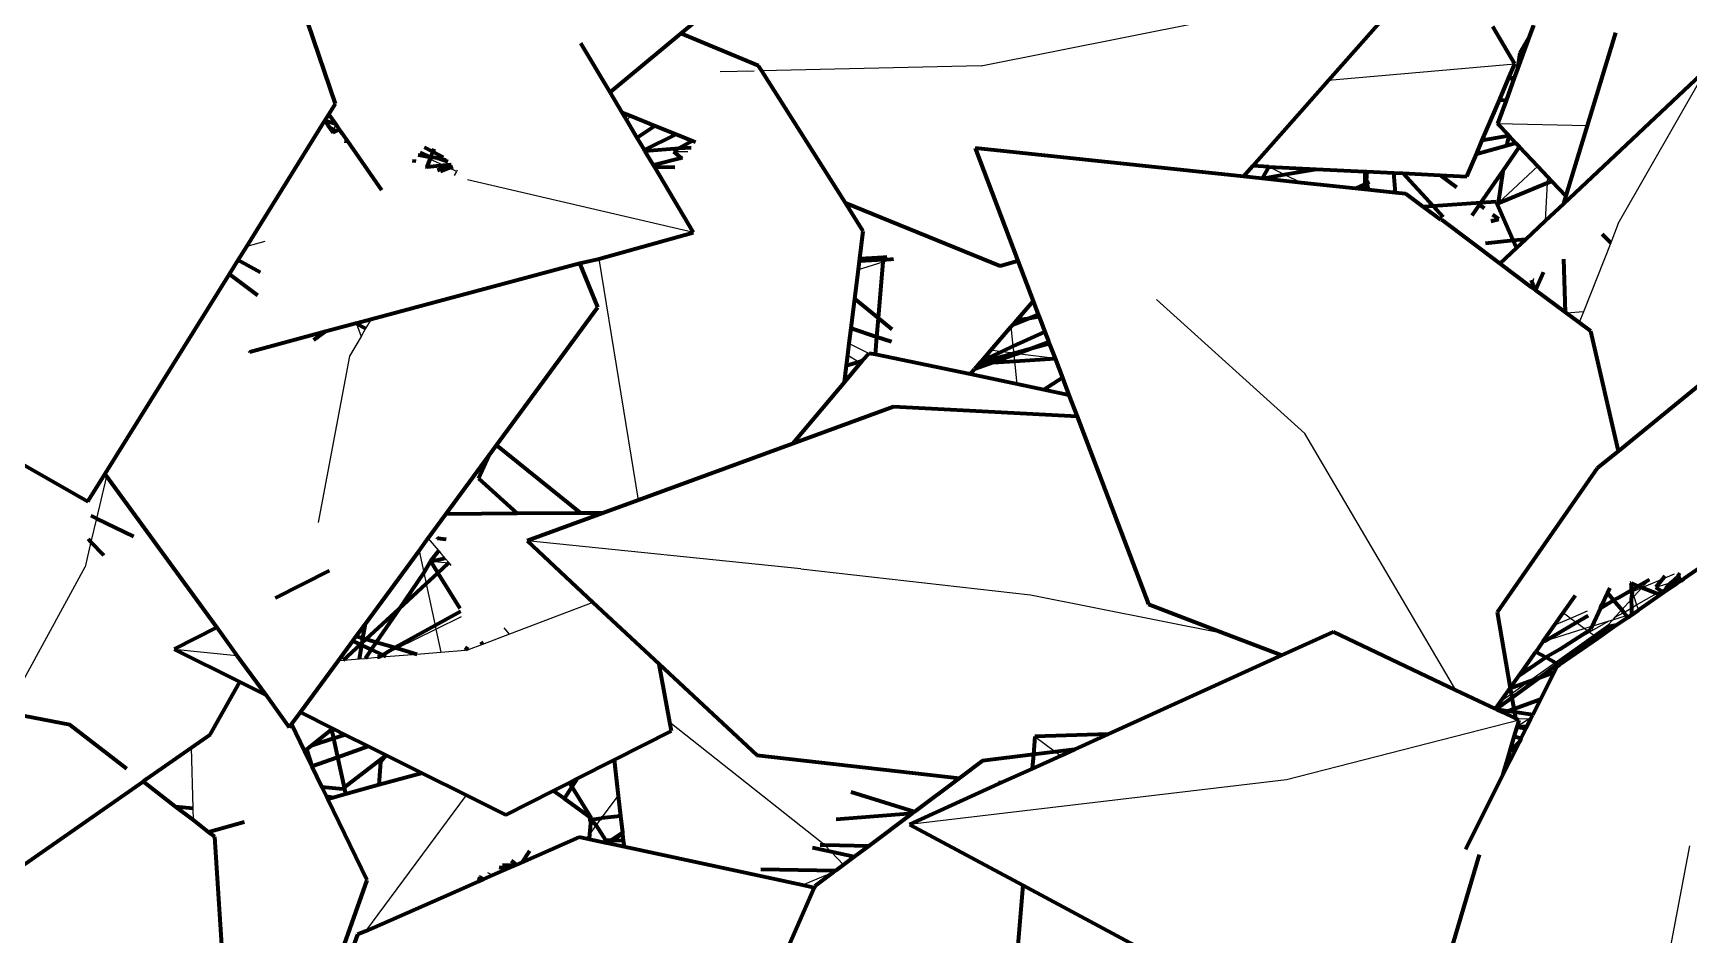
# Model space of a CAD drawing. Header units: millimetres. Extents: x 4307 to 31003, y 2809 to 20009.
# Drawn here: x 7427.5 to 7491.4, y 8175.8 to 8210.6 of the extents above; entities that cross this region are included whole.
import ezdxf

# ---------------------------------------------------------------- set-up
doc = ezdxf.new("R2010")
doc.units = ezdxf.units.MM
doc.layers.add('ProfileEdges', color=7, linetype='Continuous')

msp = doc.modelspace()

# ---------------------------------------------------------------- linework, layer by layer
for p, q in [((7464.069, 8209.357), (7472.532, 8211.05)), ((7464.069, 8209.357), (7455.601, 8209.161)), ((7477.482, 8208.807), (7484.667, 8209.435)), ((7488.666, 8203.27), (7492.064, 8209.232)), ((7455.304, 8209.155), (7453.994, 8209.124)), ((7450.39, 8207.26), (7450.546, 8207.427)), ((7438.854, 8207.064), (7438.684, 8207.16)), ((7439.091, 8206.929), (7438.854, 8207.064)), ((7439.091, 8206.929), (7439.052, 8206.786)), ((7439.141, 8207.116), (7439.091, 8206.929)), ((7439.204, 8206.864), (7439.091, 8206.929)), ((7439.389, 8206.76), (7439.204, 8206.864)), ((7487.46, 8207.038), (7484.002, 8207.125)), ((7452.186, 8206.051), (7452.744, 8206.053)), ((7442.496, 8205.895), (7442.365, 8205.956)), ((7442.787, 8205.76), (7442.496, 8205.895)), ((7443.295, 8205.523), (7442.787, 8205.76)), ((7443.416, 8205.467), (7443.295, 8205.523)), ((7443.523, 8205.417), (7443.416, 8205.467)), ((7443.816, 8205.281), (7443.523, 8205.417)), ((7475.769, 8205.161), (7475.17, 8205.464)), ((7485.561, 8205.482), (7484.027, 8204.061)), ((7443.816, 8205.281), (7443.723, 8205.122)), ((7443.842, 8205.327), (7443.816, 8205.281)), ((7452.97, 8202.927), (7444.24, 8204.959)), ((7476.42, 8204.846), (7475.769, 8205.161)), ((7485.925, 8204.839), (7485.846, 8203.377)), ((7485.938, 8205.085), (7485.925, 8204.839)), ((7483.775, 8203.435), (7484.05, 8203.438)), ((7488.666, 8203.27), (7488.371, 8202.522)), ((7436.415, 8202.575), (7435.717, 8202.39)), ((7488.371, 8202.522), (7487.321, 8199.86)), ((7449.324, 8201.909), (7449.307, 8201.942)), ((7450.842, 8192.588), (7449.324, 8201.909)), ((7459.334, 8201.495), (7460.29, 8201.795)), ((7460.29, 8201.795), (7460.579, 8201.886)), ((7460.579, 8201.886), (7460.687, 8201.92)), ((7485.347, 8200.969), (7485.305, 8200.818)), ((7485.395, 8201.143), (7485.347, 8200.969)), ((7470.838, 8200.342), (7476.559, 8195.166)), ((7487.321, 8199.86), (7486.661, 8199.811)), ((7487.321, 8199.86), (7487.157, 8199.443)), ((7439.948, 8199.424), (7439.956, 8199.4)), ((7439.956, 8199.4), (7440.133, 8198.913)), ((7440.306, 8199.213), (7440.133, 8198.913)), ((7440.517, 8199.578), (7440.306, 8199.213)), ((7465.311, 8198.533), (7465.233, 8199.293)), ((7440.133, 8198.913), (7439.691, 8198.149)), ((7458.975, 8198.636), (7459.744, 8198.255)), ((7464.854, 8198.322), (7464.441, 8198.376)), ((7465.34, 8198.259), (7464.854, 8198.322)), ((7465.34, 8198.259), (7465.311, 8198.533)), ((7439.691, 8198.149), (7438.481, 8191.727)), ((7458.918, 8198.181), (7459.343, 8197.933)), ((7459.343, 8197.933), (7459.416, 8197.891)), ((7465.468, 8198.243), (7465.34, 8198.259)), ((7465.346, 8198.199), (7465.34, 8198.259)), ((7465.371, 8197.957), (7465.346, 8198.199)), ((7465.463, 8197.065), (7465.371, 8197.957)), ((7466.922, 8198.054), (7465.468, 8198.243)), ((7482.397, 8185.257), (7476.559, 8195.166)), ((7430.308, 8193.519), (7429.917, 8191.876)), ((7429.917, 8191.876), (7429.704, 8190.982)), ((7429.704, 8190.982), (7429.475, 8190.019)), ((7443.127, 8190.642), (7442.723, 8191.119)), ((7443.383, 8190.34), (7443.127, 8190.642)), ((7457.106, 8189.942), (7446.542, 8191.014)), ((7426.417, 8184.392), (7429.475, 8190.019)), ((7442.368, 8190.636), (7442.548, 8189.793)), ((7443.501, 8190.156), (7442.842, 8190.224)), ((7443.523, 8190.176), (7443.383, 8190.34)), ((7443.544, 8190.151), (7443.501, 8190.156)), ((7443.544, 8190.151), (7443.523, 8190.176)), ((7443.615, 8190.067), (7443.544, 8190.151)), ((7442.548, 8189.793), (7442.641, 8189.36)), ((7457.106, 8189.942), (7465.973, 8188.932)), ((7489.104, 8189.363), (7489.173, 8189.152)), ((7490.372, 8189.541), (7489.577, 8189.201)), ((7489.876, 8189.53), (7489.577, 8189.201)), ((7490.111, 8189.223), (7490.712, 8189.406)), ((7490.824, 8189.734), (7490.372, 8189.541)), ((7490.514, 8189.198), (7490.872, 8189.404)), ((7490.712, 8189.406), (7490.898, 8189.462)), ((7490.898, 8189.462), (7490.96, 8189.481)), ((7490.942, 8189.378), (7490.96, 8189.481)), ((7490.96, 8189.481), (7490.991, 8189.669)), ((7490.96, 8189.481), (7491.073, 8189.515)), ((7490.96, 8189.481), (7491.088, 8189.479)), ((7491.073, 8189.515), (7491.194, 8189.552)), ((7442.641, 8189.36), (7442.986, 8187.744)), ((7465.973, 8188.932), (7473.481, 8187.441)), ((7488.479, 8188.731), (7488.036, 8188.542)), ((7489.209, 8189.044), (7488.608, 8188.786)), ((7489.178, 8188.767), (7488.799, 8188.352)), ((7489.268, 8188.865), (7489.178, 8188.767)), ((7489.577, 8189.201), (7489.209, 8189.044)), ((7489.209, 8189.044), (7489.268, 8188.865)), ((7489.577, 8189.201), (7489.268, 8188.865)), ((7489.268, 8188.865), (7489.374, 8188.541)), ((7489.374, 8188.541), (7490.145, 8188.985)), ((7490.145, 8188.985), (7490.321, 8189.086)), ((7490.321, 8189.086), (7490.514, 8189.198)), ((7443.015, 8187.608), (7444.009, 8188.1)), ((7449.081, 8188.642), (7445.864, 8187.416)), ((7486.822, 8188.022), (7486.537, 8188.232)), ((7487.467, 8188.298), (7486.822, 8188.022)), ((7488.452, 8187.973), (7488.98, 8188.137)), ((7488.799, 8188.352), (7488.524, 8188.052)), ((7488.524, 8188.052), (7488.879, 8188.256)), ((7488.879, 8188.256), (7489.182, 8188.431)), ((7488.98, 8188.137), (7489.186, 8188.16)), ((7489.182, 8188.431), (7489.374, 8188.541)), ((7489.374, 8188.541), (7489.441, 8188.337)), ((7441.522, 8186.87), (7443.015, 8187.608)), ((7442.986, 8187.744), (7443.015, 8187.608)), ((7443.015, 8187.608), (7443.205, 8186.72)), ((7445.864, 8187.416), (7445.654, 8187.663)), ((7485.838, 8187.162), (7487.353, 8187.632)), ((7486.822, 8188.022), (7486.202, 8187.757)), ((7486.404, 8186.831), (7487.547, 8187.489)), ((7487.036, 8187.865), (7486.822, 8188.022)), ((7487.353, 8187.632), (7487.036, 8187.865)), ((7487.353, 8187.632), (7487.586, 8187.704)), ((7487.489, 8187.532), (7487.353, 8187.632)), ((7487.547, 8187.489), (7487.489, 8187.532)), ((7487.547, 8187.489), (7488.312, 8187.93)), ((7487.704, 8187.374), (7487.547, 8187.489)), ((7487.661, 8187.728), (7488.312, 8187.93)), ((7487.704, 8187.374), (7488.281, 8187.786)), ((7488.452, 8187.973), (7488.281, 8187.786)), ((7488.312, 8187.93), (7488.452, 8187.973)), ((7488.524, 8188.052), (7488.452, 8187.973)), ((7432.915, 8186.831), (7435.341, 8186.592)), ((7440.974, 8186.599), (7441.522, 8186.87)), ((7444.144, 8186.797), (7444.268, 8186.807)), ((7444.82, 8187.018), (7444.268, 8186.807)), ((7445.864, 8187.416), (7444.82, 8187.018)), ((7486.227, 8186.319), (7487.704, 8187.374)), ((7487.783, 8187.316), (7487.704, 8187.374)), ((7487.872, 8187.25), (7487.783, 8187.316)), ((7439.254, 8186.395), (7439.45, 8186.411)), ((7439.45, 8186.411), (7440.071, 8186.462)), ((7440.071, 8186.462), (7440.292, 8186.48)), ((7440.292, 8186.48), (7440.766, 8186.519)), ((7440.822, 8186.524), (7441.086, 8186.546)), ((7441.086, 8186.546), (7442.282, 8186.644)), ((7442.282, 8186.644), (7443.205, 8186.72)), ((7443.205, 8186.72), (7444.144, 8186.797)), ((7484.964, 8186.002), (7485.863, 8186.519)), ((7485.203, 8185.587), (7486.227, 8186.319)), ((7484.53, 8185.107), (7485.203, 8185.587)), ((7484.133, 8184.823), (7484.53, 8185.107)), ((7452.054, 8184.017), (7457.969, 8179.33)), ((7484.838, 8184.093), (7475.862, 8181.784)), ((7485.204, 8184.133), (7484.73, 8184.144)), ((7485.204, 8184.133), (7484.761, 8183.834)), ((7485.279, 8184.131), (7485.204, 8184.133)), ((7433.645, 8180.695), (7433.589, 8183.038)), ((7466.14, 8183.458), (7466.937, 8182.868)), ((7466.937, 8182.868), (7467.14, 8182.718)), ((7484.398, 8182.606), (7484.476, 8182.522)), ((7475.862, 8181.784), (7461.303, 8180.065)), ((7440.31, 8175.951), (7444.2, 8181.198)), ((7449.419, 8180.306), (7450.058, 8181.173)), ((7433.656, 8180.227), (7433.645, 8180.695)), ((7448.968, 8179.694), (7449.211, 8180.023)), ((7449.211, 8180.023), (7449.419, 8180.306)), ((7448.832, 8179.51), (7448.968, 8179.694)), ((7457.969, 8179.33), (7458.017, 8179.281)), ((7458.017, 8179.281), (7458.282, 8179.006)), ((7490.594, 8174.83), (7491.427, 8179.24)), ((7458.282, 8179.006), (7458.761, 8178.51)), ((7445.2, 8178.101), (7445.029, 8178.193)), ((7458.372, 8178.219), (7457.175, 8177.717))]:
    msp.add_line(p, q)
at = {"layer": 'ProfileEdges', "lineweight": 211}
for p, q in [((7477.482, 8208.807), (7481.299, 8213.128)), ((7452.474, 8210.608), (7454.208, 8212.047)), ((7439.144, 8207.899), (7438.077, 8211.029)), ((7449.745, 8208.343), (7452.474, 8210.608)), ((7455.475, 8209.361), (7452.474, 8210.608)), ((7484.667, 8209.435), (7483.827, 8210.877)), ((7485.228, 8210.484), (7484.775, 8209.243)), ((7485.228, 8210.484), (7484.865, 8209.864)), ((7485.392, 8210.934), (7485.228, 8210.484)), ((7488.558, 8210.64), (7487.46, 8207.038)), ((7449.745, 8208.343), (7448.615, 8210.24)), ((7484.865, 8209.864), (7484.775, 8209.243)), ((7455.601, 8209.161), (7455.475, 8209.361)), ((7484.428, 8208.873), (7484.667, 8209.435)), ((7484.775, 8209.243), (7484.647, 8208.893)), ((7492.064, 8209.232), (7486.545, 8204.035)), ((7458.831, 8204.064), (7455.601, 8209.161)), ((7474.555, 8205.494), (7477.482, 8208.807)), ((7484.073, 8208.037), (7484.428, 8208.873)), ((7484.647, 8208.893), (7484.331, 8208.026)), ((7484.428, 8208.873), (7484.568, 8208.885)), ((7484.647, 8208.893), (7484.568, 8208.885)), ((7438.885, 8207.484), (7439.144, 8207.899)), ((7450.209, 8207.564), (7449.745, 8208.343)), ((7483.415, 8206.488), (7484.073, 8208.037)), ((7484.331, 8208.026), (7484.002, 8207.125)), ((7484.331, 8208.026), (7484.073, 8208.037)), ((7438.731, 8207.236), (7438.885, 8207.484)), ((7438.885, 8207.484), (7439.141, 8207.116)), ((7450.209, 8207.564), (7450.546, 8207.427)), ((7450.39, 8207.26), (7450.209, 8207.564)), ((7450.794, 8206.581), (7450.39, 8207.26)), ((7450.546, 8207.427), (7451.491, 8207.043)), ((7435.717, 8202.39), (7438.684, 8207.16)), ((7438.684, 8207.16), (7438.731, 8207.236)), ((7438.731, 8207.236), (7438.854, 8207.064)), ((7439.141, 8207.116), (7438.731, 8207.236)), ((7438.854, 8207.064), (7439.052, 8206.786)), ((7439.052, 8206.786), (7439.204, 8206.864)), ((7439.141, 8207.116), (7439.287, 8206.907)), ((7439.204, 8206.864), (7439.287, 8206.907)), ((7439.287, 8206.907), (7439.389, 8206.76)), ((7439.389, 8206.76), (7439.606, 8206.447)), ((7451.491, 8207.043), (7450.794, 8206.581)), ((7451.071, 8206.116), (7452.291, 8206.718)), ((7451.491, 8207.043), (7452.291, 8206.718)), ((7452.291, 8206.718), (7452.93, 8206.459)), ((7483.415, 8206.488), (7484.438, 8206.666)), ((7484.438, 8206.666), (7484.002, 8207.125)), ((7484.438, 8206.666), (7484.346, 8206.271)), ((7484.438, 8206.666), (7484.716, 8206.373)), ((7487.46, 8207.038), (7486.64, 8204.346)), ((7439.491, 8206.458), (7439.606, 8206.447)), ((7439.606, 8206.447), (7440.917, 8204.562)), ((7442.817, 8205.837), (7442.413, 8206.009)), ((7442.897, 8206.037), (7442.585, 8206.201)), ((7442.817, 8205.837), (7442.897, 8206.037)), ((7442.946, 8206.157), (7442.897, 8206.037)), ((7443.309, 8205.821), (7442.897, 8206.037)), ((7451.071, 8206.116), (7450.794, 8206.581)), ((7451.091, 8206.082), (7451.071, 8206.116)), ((7451.091, 8206.082), (7452.415, 8206.177)), ((7451.425, 8205.521), (7451.091, 8206.082)), ((7452.415, 8206.177), (7452.186, 8206.051)), ((7452.186, 8206.051), (7452.519, 8205.78)), ((7452.93, 8206.459), (7452.415, 8206.177)), ((7452.415, 8206.177), (7452.874, 8206.21)), ((7452.93, 8206.459), (7453.042, 8206.414)), ((7474.191, 8205.083), (7463.833, 8206.183)), ((7463.833, 8206.183), (7465.487, 8201.831)), ((7483.186, 8205.949), (7483.415, 8206.488)), ((7484.346, 8206.271), (7483.186, 8205.949)), ((7484.205, 8205.293), (7484.85, 8206.231)), ((7484.716, 8206.373), (7484.346, 8206.271)), ((7484.716, 8206.373), (7484.85, 8206.231)), ((7484.85, 8206.231), (7485.561, 8205.482)), ((7442.177, 8205.746), (7442.171, 8205.612)), ((7442.336, 8205.923), (7442.496, 8205.895)), ((7442.496, 8205.895), (7442.817, 8205.837)), ((7442.619, 8205.471), (7442.665, 8205.456)), ((7442.787, 8205.76), (7442.665, 8205.456)), ((7442.665, 8205.456), (7443.295, 8205.523)), ((7442.817, 8205.837), (7442.787, 8205.76)), ((7443.084, 8205.789), (7442.817, 8205.837)), ((7443.081, 8205.325), (7443.416, 8205.467)), ((7443.084, 8205.789), (7443.406, 8205.731)), ((7443.486, 8205.657), (7443.084, 8205.789)), ((7443.193, 8205.289), (7443.523, 8205.417)), ((7443.295, 8205.523), (7443.604, 8205.547)), ((7443.416, 8205.467), (7443.604, 8205.547)), ((7443.523, 8205.417), (7443.679, 8205.478)), ((7452.536, 8205.802), (7451.425, 8205.521)), ((7451.469, 8205.447), (7451.425, 8205.521)), ((7452.238, 8205.44), (7451.469, 8205.447)), ((7452.97, 8202.927), (7451.469, 8205.447)), ((7474.191, 8205.083), (7474.555, 8205.494)), ((7475.17, 8205.464), (7474.555, 8205.494)), ((7475.17, 8205.464), (7474.917, 8205.013)), ((7475.17, 8205.464), (7476.999, 8205.375)), ((7475.769, 8205.161), (7476.999, 8205.375)), ((7476.999, 8205.375), (7478.88, 8205.282)), ((7482.821, 8205.089), (7483.186, 8205.949)), ((7485.561, 8205.482), (7485.938, 8205.085)), ((7474.917, 8205.013), (7474.191, 8205.083)), ((7474.917, 8205.013), (7475.769, 8205.161)), ((7476.42, 8204.846), (7474.917, 8205.013)), ((7478.515, 8204.623), (7476.42, 8204.846)), ((7478.882, 8204.792), (7478.515, 8204.623)), ((7478.88, 8205.282), (7478.882, 8204.792)), ((7478.88, 8205.282), (7478.957, 8205.279)), ((7478.954, 8204.826), (7478.882, 8204.792)), ((7478.882, 8204.792), (7478.883, 8204.584)), ((7478.957, 8205.279), (7478.938, 8204.905)), ((7478.938, 8204.905), (7478.954, 8204.826)), ((7479.058, 8204.874), (7478.954, 8204.826)), ((7478.954, 8204.826), (7479.005, 8204.571)), ((7478.957, 8205.279), (7480.003, 8205.227)), ((7480.059, 8204.459), (7480.003, 8205.227)), ((7480.003, 8205.227), (7480.351, 8205.21)), ((7481.516, 8203.945), (7480.351, 8205.21)), ((7480.351, 8205.21), (7481.787, 8205.14)), ((7482.427, 8204.658), (7481.787, 8205.14)), ((7481.787, 8205.14), (7482.821, 8205.089)), ((7483.361, 8204.066), (7484.205, 8205.293)), ((7484.205, 8205.293), (7484.027, 8204.061)), ((7484.027, 8204.061), (7485.925, 8204.839)), ((7485.925, 8204.839), (7486.103, 8204.912)), ((7485.938, 8205.085), (7486.103, 8204.912)), ((7486.103, 8204.912), (7486.64, 8204.346)), ((7458.831, 8204.064), (7464.804, 8201.639)), ((7459.52, 8202.976), (7458.831, 8204.064)), ((7478.883, 8204.584), (7478.515, 8204.623)), ((7479.005, 8204.571), (7478.883, 8204.584)), ((7480.059, 8204.459), (7479.005, 8204.571)), ((7480.458, 8204.417), (7480.059, 8204.459)), ((7481.127, 8203.92), (7480.458, 8204.417)), ((7483.361, 8204.066), (7481.516, 8203.945)), ((7483.311, 8203.994), (7483.361, 8204.066)), ((7483.946, 8204.105), (7483.361, 8204.066)), ((7484.613, 8202.612), (7483.946, 8204.105)), ((7486.64, 8204.346), (7486.545, 8204.035)), ((7481.516, 8203.945), (7481.127, 8203.92)), ((7481.811, 8203.412), (7481.127, 8203.92)), ((7481.908, 8203.52), (7481.516, 8203.945)), ((7483.026, 8203.58), (7483.311, 8203.994)), ((7483.501, 8203.851), (7483.311, 8203.994)), ((7483.755, 8203.357), (7484.05, 8203.438)), ((7484.05, 8203.438), (7483.82, 8203.611)), ((7486.545, 8204.035), (7485.846, 8203.377)), ((7449.324, 8201.909), (7452.97, 8202.927)), ((7459.387, 8201.921), (7459.52, 8202.976)), ((7481.811, 8203.412), (7481.859, 8203.413)), ((7484.088, 8201.721), (7481.859, 8203.413)), ((7485.846, 8203.377), (7485.085, 8202.66)), ((7488.044, 8202.866), (7488.371, 8202.522)), ((7435.381, 8201.851), (7435.717, 8202.39)), ((7484.613, 8202.612), (7483.537, 8202.503)), ((7484.738, 8202.333), (7484.088, 8201.721)), ((7485.085, 8202.66), (7484.613, 8202.612)), ((7484.738, 8202.333), (7484.613, 8202.612)), ((7485.085, 8202.66), (7484.738, 8202.333)), ((7435.046, 8201.312), (7435.381, 8201.851)), ((7436.254, 8201.383), (7435.381, 8201.851)), ((7440.517, 8199.578), (7448.576, 8201.745)), ((7448.576, 8201.745), (7449.324, 8201.909)), ((7449.276, 8200.047), (7448.576, 8201.745)), ((7459.334, 8201.495), (7459.375, 8201.823)), ((7459.375, 8201.823), (7459.387, 8201.921)), ((7460.296, 8201.871), (7459.375, 8201.823)), ((7459.387, 8201.921), (7460.305, 8201.978)), ((7460.108, 8199.612), (7460.29, 8201.795)), ((7460.29, 8201.795), (7460.296, 8201.871)), ((7460.296, 8201.871), (7460.305, 8201.978)), ((7460.579, 8201.886), (7460.296, 8201.871)), ((7460.305, 8201.978), (7460.309, 8202.024)), ((7460.305, 8201.978), (7460.443, 8201.987)), ((7460.686, 8201.892), (7460.579, 8201.886)), ((7464.804, 8201.639), (7465.487, 8201.831)), ((7465.487, 8201.831), (7466.079, 8200.274)), ((7485.305, 8200.818), (7484.088, 8201.721)), ((7486.547, 8201.892), (7486.611, 8199.849)), ((7430.249, 8193.6), (7435.046, 8201.312)), ((7435.046, 8201.312), (7436.135, 8200.498)), ((7459.191, 8200.357), (7459.334, 8201.495)), ((7485.347, 8200.969), (7485.298, 8201.08)), ((7485.469, 8200.696), (7485.347, 8200.969)), ((7485.78, 8201.393), (7485.469, 8200.696)), ((7459.049, 8199.225), (7459.191, 8200.357)), ((7459.191, 8200.357), (7460.108, 8199.612)), ((7465.441, 8199.534), (7466.079, 8200.274)), ((7466.079, 8200.274), (7466.273, 8199.763)), ((7485.469, 8200.696), (7485.305, 8200.818)), ((7486.611, 8199.849), (7485.469, 8200.696)), ((7445.363, 8194.717), (7449.276, 8200.047)), ((7460.048, 8198.901), (7460.108, 8199.612)), ((7460.108, 8199.612), (7460.62, 8199.196)), ((7465.303, 8199.375), (7465.852, 8199.595)), ((7465.852, 8199.595), (7465.441, 8199.534)), ((7465.852, 8199.595), (7466.273, 8199.763)), ((7466.311, 8199.662), (7465.852, 8199.595)), ((7466.273, 8199.763), (7466.311, 8199.662)), ((7466.311, 8199.662), (7466.527, 8199.094)), ((7486.661, 8199.811), (7486.611, 8199.849)), ((7487.157, 8199.443), (7486.661, 8199.811)), ((7435.842, 8198.32), (7438.775, 8199.109)), ((7438.775, 8199.109), (7438.291, 8198.764)), ((7438.775, 8199.109), (7439.923, 8199.418)), ((7439.923, 8199.418), (7439.948, 8199.424)), ((7439.956, 8199.4), (7439.923, 8199.418)), ((7439.948, 8199.424), (7440.517, 8199.578)), ((7440.306, 8199.213), (7439.956, 8199.4)), ((7458.975, 8198.636), (7459.049, 8199.225)), ((7459.049, 8199.225), (7460.048, 8198.901)), ((7464.441, 8198.376), (7465.233, 8199.293)), ((7465.233, 8199.293), (7465.303, 8199.375)), ((7465.303, 8199.375), (7465.441, 8199.534)), ((7466.527, 8199.094), (7465.311, 8198.533)), ((7466.527, 8199.094), (7466.683, 8198.683)), ((7487.605, 8199.11), (7487.157, 8199.443)), ((7488.668, 8194.486), (7487.605, 8199.11)), ((7435.816, 8198.357), (7435.842, 8198.32)), ((7458.918, 8198.181), (7458.975, 8198.636)), ((7459.991, 8198.216), (7460.048, 8198.901)), ((7460.048, 8198.901), (7460.608, 8198.719)), ((7464.093, 8197.971), (7464.441, 8198.376)), ((7464.854, 8198.322), (7464.093, 8197.971)), ((7465.311, 8198.533), (7464.854, 8198.322)), ((7465.34, 8198.259), (7466.128, 8198.482)), ((7466.128, 8198.482), (7465.468, 8198.243)), ((7466.683, 8198.683), (7466.128, 8198.482)), ((7466.128, 8198.482), (7466.7, 8198.64)), ((7466.683, 8198.683), (7466.7, 8198.64)), ((7466.7, 8198.64), (7466.922, 8198.054)), ((7459.416, 8197.891), (7458.788, 8197.144)), ((7458.788, 8197.144), (7458.868, 8197.782)), ((7458.868, 8197.782), (7458.918, 8198.181)), ((7458.868, 8197.782), (7459.343, 8197.933)), ((7459.343, 8197.933), (7459.49, 8197.979)), ((7459.49, 8197.979), (7459.416, 8197.891)), ((7459.744, 8198.255), (7459.49, 8197.979)), ((7459.991, 8198.216), (7459.744, 8198.255)), ((7463.641, 8197.448), (7459.991, 8198.216)), ((7464.533, 8197.904), (7463.809, 8197.642)), ((7464.033, 8197.902), (7463.809, 8197.642)), ((7464.033, 8197.902), (7465.34, 8198.259)), ((7464.033, 8197.902), (7464.093, 8197.971)), ((7464.033, 8197.902), (7464.533, 8197.904)), ((7465.346, 8198.199), (7464.533, 8197.904)), ((7464.533, 8197.904), (7465.371, 8197.957)), ((7465.468, 8198.243), (7465.346, 8198.199)), ((7465.371, 8197.957), (7466.922, 8198.054)), ((7466.922, 8198.054), (7467.206, 8197.307)), ((7458.788, 8197.144), (7456.785, 8194.764)), ((7463.641, 8197.448), (7463.809, 8197.642)), ((7465.463, 8197.065), (7463.641, 8197.448)), ((7466.492, 8196.849), (7465.463, 8197.065)), ((7467.206, 8197.307), (7466.492, 8196.849)), ((7467.206, 8197.307), (7467.458, 8196.646)), ((7492.052, 8197.248), (7488.668, 8194.486)), ((7467.458, 8196.646), (7466.492, 8196.849)), ((7467.458, 8196.646), (7467.773, 8195.815)), ((7460.687, 8196.192), (7456.785, 8194.764)), ((7467.773, 8195.815), (7460.687, 8196.192)), ((7467.773, 8195.815), (7470.527, 8188.569)), ((7425.221, 8195.024), (7429.586, 8192.534)), ((7445.08, 8194.331), (7445.363, 8194.717)), ((7445.363, 8194.717), (7448.617, 8192.081)), ((7456.785, 8194.764), (7450.842, 8192.588)), ((7488.668, 8194.486), (7487.851, 8193.819)), ((7443.407, 8192.052), (7445.08, 8194.331)), ((7445.08, 8194.331), (7444.66, 8193.422)), ((7498.041, 8194.297), (7491.194, 8189.552)), ((7429.586, 8192.534), (7430.249, 8193.6)), ((7430.249, 8193.6), (7430.308, 8193.519)), ((7430.308, 8193.519), (7434.561, 8187.665)), ((7444.66, 8193.422), (7446.16, 8192.067)), ((7487.851, 8193.819), (7483.984, 8188.259)), ((7450.842, 8192.588), (7449.469, 8192.085)), ((7429.917, 8191.876), (7429.707, 8191.977)), ((7442.723, 8191.119), (7443.407, 8192.052)), ((7446.16, 8192.067), (7443.407, 8192.052)), ((7448.617, 8192.081), (7446.16, 8192.067)), ((7449.469, 8192.085), (7446.542, 8191.014)), ((7449.469, 8192.085), (7448.617, 8192.081)), ((7431.363, 8191.186), (7429.917, 8191.876)), ((7429.602, 8191.089), (7429.704, 8190.982)), ((7429.704, 8190.982), (7430.198, 8190.466)), ((7442.368, 8190.636), (7442.723, 8191.119)), ((7443.127, 8190.642), (7442.806, 8190.227)), ((7443.05, 8191.159), (7443.082, 8191.122)), ((7443.082, 8191.122), (7443.411, 8191.085)), ((7446.542, 8191.014), (7449.081, 8188.642)), ((7440.296, 8187.814), (7442.368, 8190.636)), ((7442.806, 8190.227), (7442.548, 8189.793)), ((7442.842, 8190.224), (7442.806, 8190.227)), ((7442.806, 8190.227), (7443.09, 8189.775)), ((7443.383, 8190.34), (7442.842, 8190.224)), ((7443.09, 8189.775), (7443.501, 8190.156)), ((7443.501, 8190.156), (7443.523, 8190.176)), ((7438.903, 8189.865), (7436.809, 8188.804)), ((7442.548, 8189.793), (7441.596, 8188.395)), ((7442.641, 8189.36), (7443.09, 8189.775)), ((7443.09, 8189.775), (7443.948, 8188.408)), ((7489.171, 8189.378), (7489.133, 8189.37)), ((7489.418, 8189.261), (7489.171, 8189.378)), ((7489.173, 8189.152), (7489.171, 8189.378)), ((7489.418, 8189.261), (7489.876, 8189.53)), ((7490.372, 8189.541), (7490.111, 8189.223)), ((7490.467, 8189.657), (7490.372, 8189.541)), ((7490.712, 8189.406), (7490.514, 8189.198)), ((7490.991, 8189.669), (7490.712, 8189.406)), ((7490.823, 8189.295), (7490.872, 8189.404)), ((7490.942, 8189.378), (7490.823, 8189.295)), ((7490.872, 8189.404), (7490.898, 8189.462)), ((7490.898, 8189.462), (7490.991, 8189.669)), ((7491.088, 8189.479), (7490.942, 8189.378)), ((7490.991, 8189.669), (7490.997, 8189.704)), ((7491.073, 8189.515), (7490.991, 8189.669)), ((7490.997, 8189.704), (7491.042, 8189.781)), ((7491.088, 8189.479), (7491.073, 8189.515)), ((7491.088, 8189.479), (7491.194, 8189.552)), ((7441.596, 8188.395), (7442.641, 8189.36)), ((7486.537, 8188.232), (7487.018, 8188.913)), ((7487.979, 8188.417), (7488.479, 8188.731)), ((7488.036, 8188.542), (7488.25, 8189.004)), ((7488.25, 8189.004), (7488.339, 8189.198)), ((7488.25, 8189.004), (7488.479, 8188.731)), ((7488.608, 8188.786), (7488.479, 8188.731)), ((7488.479, 8188.731), (7488.799, 8188.352)), ((7488.608, 8188.786), (7489.183, 8189.123)), ((7489.173, 8189.152), (7489.183, 8189.123)), ((7489.178, 8188.767), (7489.209, 8189.044)), ((7489.182, 8188.431), (7489.178, 8188.767)), ((7489.183, 8189.123), (7489.418, 8189.261)), ((7489.183, 8189.123), (7489.209, 8189.044)), ((7489.577, 8189.201), (7489.418, 8189.261)), ((7490.295, 8188.929), (7489.441, 8188.337)), ((7490.145, 8188.985), (7489.577, 8189.201)), ((7490.111, 8189.223), (7490.321, 8189.086)), ((7490.295, 8188.929), (7490.145, 8188.985)), ((7490.424, 8189.019), (7490.295, 8188.929)), ((7490.424, 8189.019), (7490.321, 8189.086)), ((7490.823, 8189.295), (7490.424, 8189.019)), ((7490.514, 8189.198), (7490.424, 8189.019)), ((7440.33, 8187.225), (7441.596, 8188.395)), ((7441.596, 8188.395), (7440.72, 8187.109)), ((7443.972, 8188.288), (7442.986, 8187.744)), ((7449.081, 8188.642), (7451.637, 8186.255)), ((7470.527, 8188.569), (7473.481, 8187.441)), ((7483.984, 8188.259), (7484.485, 8185.323)), ((7486.202, 8187.757), (7486.537, 8188.232)), ((7487.036, 8187.865), (7487.5, 8188.136)), ((7487.661, 8187.728), (7487.979, 8188.417)), ((7487.979, 8188.417), (7488.036, 8188.542)), ((7488.799, 8188.352), (7488.879, 8188.256)), ((7488.879, 8188.256), (7488.98, 8188.137)), ((7488.98, 8188.137), (7489.043, 8188.062)), ((7489.186, 8188.16), (7489.043, 8188.062)), ((7489.186, 8188.16), (7489.182, 8188.431)), ((7489.186, 8188.16), (7489.441, 8188.337)), ((7434.561, 8187.665), (7432.915, 8186.831)), ((7434.561, 8187.665), (7435.341, 8186.592)), ((7439.947, 8187.339), (7440.296, 8187.814)), ((7440.204, 8187.263), (7440.296, 8187.814)), ((7442.986, 8187.744), (7441.444, 8186.893)), ((7477.676, 8187.508), (7475.68, 8186.6)), ((7482.397, 8185.257), (7477.676, 8187.508)), ((7485.767, 8187.14), (7486.202, 8187.757)), ((7485.838, 8187.162), (7487.036, 8187.865)), ((7486.404, 8186.831), (7487.489, 8187.532)), ((7487.489, 8187.532), (7487.605, 8187.607)), ((7487.605, 8187.607), (7487.661, 8187.728)), ((7488.329, 8187.715), (7487.783, 8187.316)), ((7488.6, 8187.755), (7487.872, 8187.25)), ((7488.6, 8187.755), (7488.329, 8187.715)), ((7489.043, 8188.062), (7488.6, 8187.755)), ((7432.915, 8186.831), (7435.445, 8185.568)), ((7439.254, 8186.395), (7439.812, 8187.154)), ((7439.45, 8186.411), (7440.103, 8187.015)), ((7439.812, 8187.154), (7439.947, 8187.339)), ((7440.103, 8187.015), (7439.812, 8187.154)), ((7439.947, 8187.339), (7440.204, 8187.263)), ((7440.071, 8186.462), (7440.158, 8186.988)), ((7440.103, 8187.015), (7440.174, 8187.08)), ((7440.158, 8186.988), (7440.103, 8187.015)), ((7440.158, 8186.988), (7440.174, 8187.08)), ((7440.52, 8186.816), (7440.158, 8186.988)), ((7440.174, 8187.08), (7440.204, 8187.263)), ((7440.174, 8187.08), (7440.33, 8187.225)), ((7440.204, 8187.263), (7440.33, 8187.225)), ((7440.52, 8186.816), (7440.292, 8186.48)), ((7440.33, 8187.225), (7440.72, 8187.109)), ((7440.72, 8187.109), (7440.52, 8186.816)), ((7440.974, 8186.599), (7440.52, 8186.816)), ((7440.72, 8187.109), (7441.444, 8186.893)), ((7441.444, 8186.893), (7440.974, 8186.599)), ((7441.444, 8186.893), (7441.522, 8186.87)), ((7441.522, 8186.87), (7442.282, 8186.644)), ((7444.244, 8186.929), (7444.144, 8186.797)), ((7444.761, 8187.112), (7444.82, 8187.018)), ((7473.481, 8187.441), (7475.68, 8186.6)), ((7485.767, 8187.14), (7485.478, 8186.731)), ((7485.767, 8187.14), (7485.838, 8187.162)), ((7485.863, 8186.519), (7486.404, 8186.831)), ((7487.783, 8187.316), (7486.336, 8186.259)), ((7487.872, 8187.25), (7486.395, 8186.226)), ((7435.341, 8186.592), (7436.449, 8185.067)), ((7437.789, 8184.398), (7439.254, 8186.395)), ((7440.822, 8186.524), (7440.766, 8186.519)), ((7440.822, 8186.524), (7440.974, 8186.599)), ((7441.086, 8186.546), (7440.974, 8186.599)), ((7452.054, 8184.017), (7451.637, 8186.255)), ((7451.637, 8186.255), (7455.404, 8182.735)), ((7475.68, 8186.6), (7468.967, 8183.549)), ((7484.833, 8185.816), (7485.863, 8186.519)), ((7484.964, 8186.002), (7485.478, 8186.731)), ((7485.478, 8186.731), (7485.863, 8186.519)), ((7486.336, 8186.259), (7485.634, 8185.746)), ((7485.863, 8186.519), (7486.227, 8186.319)), ((7486.227, 8186.319), (7486.336, 8186.259)), ((7486.395, 8186.226), (7486.288, 8186.152)), ((7486.336, 8186.259), (7486.395, 8186.226)), ((7434.302, 8183.536), (7435.445, 8185.568)), ((7435.445, 8185.568), (7436.449, 8185.067)), ((7484.485, 8185.323), (7484.833, 8185.816)), ((7484.485, 8185.323), (7485.203, 8185.587)), ((7485.634, 8185.746), (7484.556, 8184.959)), ((7484.833, 8185.816), (7484.964, 8186.002)), ((7485.203, 8185.587), (7485.634, 8185.746)), ((7485.634, 8185.746), (7486.187, 8185.95)), ((7486.187, 8185.95), (7485.665, 8184.905)), ((7486.288, 8186.152), (7486.187, 8185.95)), ((7436.449, 8185.067), (7437.36, 8183.814)), ((7483.925, 8184.528), (7482.397, 8185.257)), ((7484.556, 8184.959), (7483.95, 8184.516)), ((7484.133, 8184.823), (7484.485, 8185.323)), ((7484.485, 8185.323), (7484.53, 8185.107)), ((7484.53, 8185.107), (7484.556, 8184.959)), ((7484.556, 8184.959), (7484.63, 8184.534)), ((7484.63, 8184.534), (7485.665, 8184.905)), ((7485.665, 8184.905), (7485.36, 8184.294)), ((7428.894, 8183.917), (7426.417, 8184.392)), ((7437.45, 8183.937), (7437.789, 8184.398)), ((7437.789, 8184.398), (7439.038, 8183.774)), ((7483.925, 8184.528), (7484.133, 8184.823)), ((7483.977, 8184.503), (7483.925, 8184.528)), ((7484.376, 8184.443), (7483.977, 8184.503)), ((7484.22, 8184.387), (7483.977, 8184.503)), ((7484.22, 8184.387), (7484.376, 8184.443)), ((7484.694, 8184.161), (7484.22, 8184.387)), ((7484.376, 8184.443), (7484.63, 8184.534)), ((7484.653, 8184.401), (7484.376, 8184.443)), ((7484.63, 8184.534), (7484.653, 8184.401)), ((7484.653, 8184.401), (7484.694, 8184.161)), ((7485.36, 8184.294), (7484.653, 8184.401)), ((7485.279, 8184.131), (7485.36, 8184.294)), ((7431.087, 8182.218), (7428.894, 8183.917)), ((7437.36, 8183.814), (7437.45, 8183.937)), ((7437.952, 8182.899), (7437.45, 8183.937)), ((7438.206, 8183.103), (7438.992, 8183.737)), ((7438.992, 8183.737), (7439.038, 8183.774)), ((7438.992, 8183.737), (7439.067, 8183.384)), ((7439.038, 8183.774), (7439.523, 8183.532)), ((7449.901, 8182.556), (7452.116, 8183.68)), ((7452.116, 8183.68), (7452.054, 8184.017)), ((7484.649, 8183.456), (7484.761, 8183.834)), ((7484.73, 8184.144), (7484.694, 8184.161)), ((7484.838, 8184.093), (7484.73, 8184.144)), ((7484.761, 8183.834), (7484.838, 8184.093)), ((7484.761, 8183.834), (7485.146, 8183.865)), ((7484.761, 8183.834), (7485.099, 8183.771)), ((7485.099, 8183.771), (7484.905, 8183.382)), ((7485.146, 8183.865), (7485.099, 8183.771)), ((7485.279, 8184.131), (7485.146, 8183.865)), ((7431.85, 8181.824), (7433.589, 8183.038)), ((7433.589, 8183.038), (7434.302, 8183.536)), ((7438.027, 8182.96), (7438.206, 8183.103)), ((7439.067, 8183.384), (7438.206, 8183.103)), ((7439.523, 8183.532), (7439.067, 8183.384)), ((7439.067, 8183.384), (7439.222, 8182.664)), ((7439.222, 8182.664), (7440.411, 8183.089)), ((7439.523, 8183.532), (7440.411, 8183.089)), ((7440.411, 8183.089), (7441.099, 8182.746)), ((7466.14, 8183.458), (7466.084, 8182.762)), ((7468.967, 8183.549), (7466.14, 8183.458)), ((7468.967, 8183.549), (7467.669, 8182.959)), ((7484.845, 8183.261), (7484.476, 8182.522)), ((7484.478, 8182.877), (7484.649, 8183.456)), ((7484.845, 8183.261), (7484.478, 8182.877)), ((7484.905, 8183.382), (7484.649, 8183.456)), ((7484.905, 8183.382), (7484.845, 8183.261)), ((7437.952, 8182.899), (7438.027, 8182.96)), ((7438.236, 8182.312), (7437.952, 8182.899)), ((7438.027, 8182.96), (7438.236, 8182.312)), ((7438.236, 8182.312), (7439.222, 8182.664)), ((7439.222, 8182.664), (7439.473, 8181.494)), ((7439.473, 8181.494), (7441.099, 8182.746)), ((7440.884, 8182.479), (7440.823, 8181.59)), ((7441.099, 8182.746), (7440.884, 8182.479)), ((7441.099, 8182.746), (7442.489, 8182.052)), ((7448.476, 8181.834), (7449.901, 8182.556)), ((7449.901, 8182.556), (7450.058, 8181.173)), ((7455.404, 8182.735), (7463.237, 8181.855)), ((7464.124, 8182.518), (7463.237, 8181.855)), ((7466.084, 8182.762), (7464.124, 8182.518)), ((7466.084, 8182.762), (7466.04, 8182.218)), ((7467.14, 8182.718), (7466.04, 8182.218)), ((7466.937, 8182.868), (7466.084, 8182.762)), ((7467.669, 8182.959), (7466.937, 8182.868)), ((7467.669, 8182.959), (7467.14, 8182.718)), ((7484.225, 8182.019), (7484.398, 8182.606)), ((7484.476, 8182.522), (7484.225, 8182.019)), ((7484.398, 8182.606), (7484.478, 8182.877)), ((7425.366, 8177.295), (7431.716, 8181.73)), ((7431.716, 8181.73), (7431.85, 8181.824)), ((7432.961, 8180.765), (7431.716, 8181.73)), ((7438.236, 8182.312), (7438.623, 8181.512)), ((7442.489, 8182.052), (7440.823, 8181.59)), ((7442.489, 8182.052), (7444.2, 8181.198)), ((7448.171, 8181.679), (7448.476, 8181.834)), ((7448.476, 8181.834), (7448.27, 8181.522)), ((7464.884, 8181.693), (7461.303, 8180.065)), ((7463.237, 8181.855), (7461.501, 8180.558)), ((7464.757, 8181.684), (7464.884, 8181.693)), ((7466.04, 8182.218), (7464.884, 8181.693)), ((7484.225, 8182.019), (7482.766, 8179.097)), ((7438.623, 8181.512), (7439.411, 8181.446)), ((7438.796, 8181.155), (7438.623, 8181.512)), ((7438.796, 8181.155), (7439.083, 8181.108)), ((7438.85, 8181.044), (7438.796, 8181.155)), ((7439.083, 8181.108), (7438.85, 8181.044)), ((7439.529, 8181.232), (7439.083, 8181.108)), ((7439.411, 8181.446), (7439.473, 8181.494)), ((7439.473, 8181.494), (7439.529, 8181.232)), ((7440.823, 8181.59), (7439.529, 8181.232)), ((7444.2, 8181.198), (7445.722, 8180.438)), ((7445.722, 8180.438), (7447.547, 8181.363)), ((7447.547, 8181.363), (7448.171, 8181.679)), ((7447.967, 8181.063), (7447.547, 8181.363)), ((7448.27, 8181.522), (7447.967, 8181.063)), ((7449.017, 8180.313), (7447.967, 8181.063)), ((7448.171, 8181.679), (7448.27, 8181.522)), ((7448.27, 8181.522), (7449.017, 8180.313)), ((7450.058, 8181.173), (7450.148, 8180.385)), ((7461.501, 8180.558), (7459.055, 8181.316)), ((7432.961, 8180.765), (7433.645, 8180.695)), ((7433.656, 8180.227), (7432.961, 8180.765)), ((7440.364, 8177.912), (7438.85, 8181.044)), ((7461.408, 8180.489), (7458.473, 8180.252)), ((7461.408, 8180.489), (7459.742, 8179.243)), ((7461.501, 8180.558), (7461.408, 8180.489)), ((7434.247, 8179.769), (7433.656, 8180.227)), ((7435.622, 8180.15), (7434.247, 8179.769)), ((7449.013, 8180.262), (7448.897, 8180.249)), ((7448.968, 8179.694), (7449.013, 8180.262)), ((7449.017, 8180.313), (7449.013, 8180.262)), ((7449.013, 8180.262), (7449.419, 8180.306)), ((7449.013, 8180.262), (7449.211, 8180.023)), ((7449.211, 8180.023), (7449.561, 8179.465)), ((7450.148, 8180.385), (7449.419, 8180.306)), ((7450.148, 8180.385), (7450.219, 8179.756)), ((7461.303, 8180.065), (7465.676, 8177.721)), ((7434.48, 8179.589), (7434.247, 8179.769)), ((7435.221, 8168.414), (7434.48, 8179.589)), ((7448.547, 8179.572), (7446.341, 8178.602)), ((7448.832, 8179.51), (7448.547, 8179.572)), ((7448.951, 8179.485), (7448.832, 8179.51)), ((7448.951, 8179.485), (7448.968, 8179.694)), ((7449.6, 8179.345), (7448.951, 8179.485)), ((7449.561, 8179.465), (7449.774, 8179.46)), ((7449.6, 8179.345), (7449.774, 8179.46)), ((7449.683, 8179.327), (7449.6, 8179.345)), ((7449.87, 8179.458), (7449.683, 8179.327)), ((7450.283, 8179.198), (7449.683, 8179.327)), ((7449.774, 8179.46), (7450.219, 8179.756)), ((7449.774, 8179.46), (7449.87, 8179.458)), ((7450.225, 8179.706), (7449.87, 8179.458)), ((7449.87, 8179.458), (7450.254, 8179.45)), ((7450.219, 8179.756), (7450.225, 8179.706)), ((7450.225, 8179.706), (7450.254, 8179.45)), ((7450.254, 8179.45), (7450.283, 8179.198)), ((7457.175, 8177.717), (7450.283, 8179.198)), ((7458.282, 8179.006), (7457.562, 8179.159)), ((7457.86, 8179.284), (7458.017, 8179.281)), ((7458.017, 8179.281), (7459.742, 8179.243)), ((7459.742, 8179.243), (7459.173, 8178.818)), ((7445.926, 8178.67), (7446.137, 8178.512)), ((7446.137, 8178.512), (7446.071, 8178.483)), ((7446.341, 8178.602), (7446.137, 8178.512)), ((7446.635, 8179.047), (7446.341, 8178.602)), ((7459.173, 8178.818), (7458.282, 8179.006)), ((7458.761, 8178.51), (7458.44, 8178.271)), ((7459.173, 8178.818), (7458.761, 8178.51)), ((7482.074, 8174.737), (7483.305, 8178.906)), ((7439.042, 8174.183), (7440.364, 8177.912)), ((7444.667, 8177.866), (7443.852, 8177.508)), ((7444.715, 8178.026), (7444.667, 8177.866)), ((7444.862, 8177.952), (7444.667, 8177.866)), ((7444.743, 8178.041), (7444.715, 8178.026)), ((7444.862, 8177.952), (7444.715, 8178.026)), ((7445.2, 8178.101), (7444.862, 8177.952)), ((7445.818, 8178.372), (7445.2, 8178.101)), ((7445.457, 8178.421), (7445.818, 8178.372)), ((7446.071, 8178.483), (7445.591, 8178.492)), ((7446.071, 8178.483), (7445.818, 8178.372)), ((7458.44, 8178.271), (7455.57, 8178.32)), ((7458.372, 8178.219), (7457.652, 8177.681)), ((7458.44, 8178.271), (7458.372, 8178.219)), ((7443.852, 8177.508), (7440.31, 8175.951)), ((7443.823, 8177.552), (7443.852, 8177.508)), ((7457.625, 8177.62), (7455.682, 8173.175)), ((7457.625, 8177.62), (7457.175, 8177.717)), ((7457.652, 8177.681), (7457.625, 8177.62)), ((7465.676, 8177.721), (7465.463, 8175.087)), ((7465.676, 8177.721), (7474.338, 8173.077)), ((7440.31, 8175.951), (7439.99, 8175.81)), ((7439.99, 8175.81), (7439.701, 8174.995))]:
    msp.add_line(p, q, dxfattribs=at)

doc.saveas('drawing.dxf')
